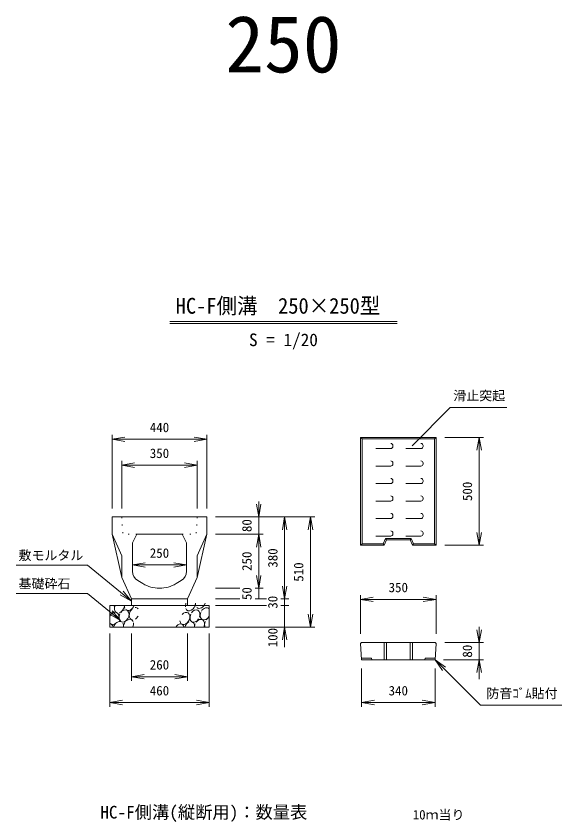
# Model space of a CAD drawing. Units: millimetres, scale not verified. Extents: x 1335 to 18532, y 1277 to 13928.
# Drawn here: x 1555 to 4085, y 7566 to 11300 of the extents above; entities that cross this region are included whole.
import ezdxf
from ezdxf.enums import TextEntityAlignment as Align

# ---------------------------------------------------------------- set-up
doc = ezdxf.new("R2010")
doc.units = ezdxf.units.MM
doc.header["$LTSCALE"] = 20
doc.linetypes.add('DOTTED', pattern=[1.75, 0.25, -1.5])
doc.layers.add('0_2', color=4, linetype='Continuous', lineweight=18)
doc.styles.add('ＭＳ ゴシック-5.0-0.0', font='')
doc.styles.get('ＭＳ ゴシック-5.0-0.0').set_extended_font_data('ＭＳ ゴシック-5.0-0.0')

msp = doc.modelspace()

# ---------------------------------------------------------------- linework, layer by layer
at = {"layer": '0_2'}
for p, q in [((2267.97, 9884.52), (3321.56, 9884.52)), ((2267.97, 9874.52), (3321.56, 9874.52)), ((3390.12, 9308.39), (3567.23, 9485.5)), ((3567.23, 9485.5), (3829.14, 9485.5)), ((1999.76, 9018.52), (1999.76, 9358.52)), ((1999.76, 9338.52), (2058.85, 9348.94)), ((1999.76, 9338.52), (2058.85, 9328.1)), ((1999.76, 9338.52), (2439.76, 9338.52)), ((2439.76, 9338.52), (2380.68, 9348.94)), ((2439.76, 9338.52), (2380.68, 9328.1)), ((2439.76, 9018.52), (2439.76, 9358.52)), ((3151.68, 9347.37), (3158.68, 9340.37)), ((3158.68, 8854.37), (3158.68, 9340.37)), ((3158.68, 9340.37), (3494.68, 9340.37)), ((3494.68, 9340.37), (3501.68, 9347.37)), ((3494.68, 9340.37), (3494.68, 8854.37)), ((3541.68, 9347.37), (3721.68, 9347.37)), ((3701.68, 9347.37), (3691.26, 9288.28)), ((3701.68, 9347.37), (3712.1, 9288.28)), ((3701.68, 8847.37), (3701.68, 9347.37)), ((3301.68, 9309.37), (3301.68, 9305.37)), ((3441.68, 9309.37), (3441.68, 9305.37)), ((3221.68, 9295.37), (3291.68, 9295.37)), ((3361.68, 9295.37), (3431.68, 9295.37)), ((2044.76, 9018.52), (2044.76, 9238.52)), ((2044.76, 9218.52), (2103.85, 9228.94)), ((2394.76, 9218.52), (2335.68, 9228.94)), ((2394.76, 9018.52), (2394.76, 9238.52)), ((3301.68, 9228.37), (3301.68, 9224.37)), ((3441.68, 9228.37), (3441.68, 9224.37)), ((2044.76, 9218.52), (2103.85, 9208.1)), ((2044.76, 9218.52), (2394.76, 9218.52)), ((2394.76, 9218.52), (2335.68, 9208.1)), ((3221.68, 9214.37), (3291.68, 9214.37)), ((3361.68, 9214.37), (3431.68, 9214.37)), ((3221.68, 9133.37), (3291.68, 9133.37)), ((3301.68, 9147.37), (3301.68, 9143.37)), ((3361.68, 9133.37), (3431.68, 9133.37)), ((3441.68, 9147.37), (3441.68, 9143.37)), ((2679.76, 8978.52), (2669.35, 9037.61)), ((2679.76, 8978.52), (2679.76, 9050.41)), ((2679.76, 8978.52), (2690.18, 9037.61)), ((3221.68, 9052.37), (3291.68, 9052.37)), ((3301.68, 9066.37), (3301.68, 9062.37)), ((3361.68, 9052.37), (3431.68, 9052.37)), ((3441.68, 9066.37), (3441.68, 9062.37)), ((2479.76, 8978.52), (2939.76, 8978.52)), ((2679.76, 8978.52), (2679.76, 8898.52)), ((2799.76, 8978.52), (2789.35, 8919.43)), ((2799.76, 8978.52), (2810.18, 8919.43)), ((2799.76, 8598.52), (2799.76, 8978.52)), ((2919.76, 8978.52), (2909.35, 8919.43)), ((2919.76, 8978.52), (2930.18, 8919.43)), ((2919.76, 8978.52), (2919.76, 8468.52)), ((3221.68, 8971.37), (3291.68, 8971.37)), ((3301.68, 8985.37), (3301.68, 8981.37)), ((3361.68, 8971.37), (3431.68, 8971.37)), ((3441.68, 8985.37), (3441.68, 8981.37)), ((2044.76, 8698.52), (1999.76, 8898.52)), ((2394.76, 8698.52), (2439.76, 8898.52)), ((2479.76, 8898.52), (2699.76, 8898.52)), ((2679.76, 8898.52), (2669.35, 8839.43)), ((2679.76, 8898.52), (2690.18, 8839.43)), ((2679.76, 8898.52), (2679.76, 8648.52)), ((3221.68, 8890.37), (3291.68, 8890.37)), ((3301.68, 8904.37), (3301.68, 8900.37)), ((3361.68, 8890.37), (3431.68, 8890.37)), ((3441.68, 8904.37), (3441.68, 8900.37)), ((3701.68, 8847.37), (3691.26, 8906.45)), ((3701.68, 8847.37), (3712.1, 8906.45)), ((3158.68, 8854.37), (3151.68, 8847.37)), ((3256.94, 8854.37), (3158.68, 8854.37)), ((3266.94, 8879.37), (3256.94, 8854.37)), ((3256.94, 8854.37), (3261.68, 8847.37)), ((3386.42, 8879.37), (3266.94, 8879.37)), ((3266.94, 8879.37), (3271.68, 8872.37)), ((3386.42, 8879.37), (3381.68, 8872.37)), ((3396.42, 8854.37), (3386.42, 8879.37)), ((3396.42, 8854.37), (3391.68, 8847.37)), ((3494.68, 8854.37), (3396.42, 8854.37)), ((3494.68, 8854.37), (3501.68, 8847.37)), ((3541.68, 8847.37), (3721.68, 8847.37)), ((1886.72, 8755.53), (1555.23, 8755.53)), ((2089.76, 8588.52), (1886.72, 8755.53)), ((2094.76, 8756.22), (2153.85, 8766.64)), ((2094.76, 8756.22), (2153.85, 8745.81)), ((2094.76, 8756.22), (2344.76, 8756.22)), ((2344.76, 8756.22), (2285.68, 8766.64)), ((2344.76, 8756.22), (2285.68, 8745.81)), ((2679.76, 8648.52), (2669.35, 8707.61)), ((2679.76, 8648.52), (2690.18, 8707.61)), ((2089.76, 8588.52), (2050.75, 8634.1)), ((2479.76, 8648.52), (2592.01, 8648.52)), ((2663.17, 8648.52), (2699.76, 8648.52)), ((2679.76, 8648.52), (2679.76, 8598.52)), ((2799.76, 8598.52), (2789.35, 8657.61)), ((2799.76, 8598.52), (2810.18, 8657.61)), ((1886.72, 8624.4), (1555.23, 8624.4)), ((2039.76, 8498.52), (1886.72, 8624.4)), ((2089.76, 8588.52), (2037.51, 8618.01)), ((2479.76, 8598.52), (2592.01, 8598.52)), ((2663.17, 8598.52), (2715.05, 8598.52)), ((2781.76, 8598.52), (2819.76, 8598.52)), ((2799.76, 8598.52), (2799.76, 8568.52)), ((3151.68, 8436.86), (3151.68, 8616.86)), ((3151.68, 8596.86), (3210.77, 8607.28)), ((3151.68, 8596.86), (3210.77, 8586.44)), ((3151.68, 8596.86), (3501.68, 8596.86)), ((3501.68, 8596.86), (3442.59, 8607.28)), ((3501.68, 8596.86), (3442.59, 8586.44)), ((3501.68, 8436.86), (3501.68, 8616.86)), ((2479.76, 8568.52), (2715.05, 8568.52)), ((2781.76, 8568.52), (2819.76, 8568.52)), ((2799.76, 8568.52), (2799.76, 8468.52)), ((2039.76, 8498.52), (1987.51, 8528.01)), ((2039.76, 8498.52), (2000.75, 8544.1)), ((2919.76, 8468.52), (2909.35, 8527.61)), ((2919.76, 8468.52), (2930.18, 8527.61)), ((2479.76, 8468.52), (2939.76, 8468.52)), ((2799.76, 8468.52), (2789.35, 8409.43)), ((2799.76, 8468.52), (2799.76, 8374.6)), ((2799.76, 8468.52), (2810.18, 8409.43)), ((3701.68, 8396.86), (3691.26, 8455.94)), ((3701.68, 8396.86), (3701.68, 8468.78)), ((3701.68, 8396.86), (3712.1, 8455.94)), ((1989.76, 8098.52), (1989.76, 8438.52)), ((2089.76, 8218.52), (2089.76, 8438.52)), ((2349.76, 8218.52), (2349.76, 8438.52)), ((2449.76, 8098.52), (2449.76, 8438.52)), ((3261.68, 8396.86), (3261.68, 8316.86)), ((3271.68, 8396.86), (3271.68, 8316.86)), ((3381.68, 8396.86), (3381.68, 8316.86)), ((3391.68, 8396.86), (3391.68, 8316.86)), ((3541.68, 8396.86), (3721.68, 8396.86)), ((3701.68, 8396.86), (3701.68, 8316.86)), ((3201.68, 8323.86), (3156.31, 8323.86)), ((3201.68, 8323.86), (3203.56, 8316.86)), ((3451.68, 8323.86), (3449.81, 8316.86)), ((3451.68, 8323.86), (3497.05, 8323.86)), ((3496.68, 8316.86), (3545.83, 8282.44)), ((3496.68, 8316.86), (3531.1, 8267.71)), ((3496.68, 8316.86), (3707.71, 8105.83)), ((3536.02, 8316.86), (3721.68, 8316.86)), ((3701.68, 8316.86), (3691.26, 8257.77)), ((3701.68, 8316.86), (3701.68, 8226.99)), ((3701.68, 8316.86), (3712.1, 8257.77)), ((3156.68, 8098.52), (3156.68, 8276.86)), ((3496.68, 8098.52), (3496.68, 8276.86)), ((2089.76, 8238.52), (2148.85, 8248.94)), ((2089.76, 8238.52), (2148.85, 8228.1)), ((2089.76, 8238.52), (2349.76, 8238.52)), ((2349.76, 8238.52), (2290.68, 8248.94)), ((2349.76, 8238.52), (2290.68, 8228.1)), ((1989.76, 8118.52), (2048.85, 8128.94)), ((1989.76, 8118.52), (2048.85, 8108.1)), ((1989.76, 8118.52), (2449.76, 8118.52)), ((2449.76, 8118.52), (2390.68, 8128.94)), ((2449.76, 8118.52), (2390.68, 8108.1)), ((3156.68, 8118.52), (3215.77, 8128.94)), ((3156.68, 8118.52), (3215.77, 8108.1)), ((3156.68, 8118.52), (3496.68, 8118.52)), ((3496.68, 8118.52), (3437.59, 8128.94)), ((3496.68, 8118.52), (3437.59, 8108.1)), ((4084.75, 8105.83), (3707.71, 8105.83))]:
    msp.add_line(p, q, dxfattribs=at)
at = {"layer": '0_2', "color": 2}
for p, q in [((3151.68, 9347.37), (3501.68, 9347.37)), ((3151.68, 9347.37), (3151.68, 8847.37)), ((3501.68, 9347.37), (3501.68, 8847.37)), ((1999.76, 8978.52), (1999.76, 8898.52)), ((1999.76, 8978.52), (2439.76, 8978.52)), ((2439.76, 8978.52), (2439.76, 8898.52)), ((1999.76, 8898.52), (2044.76, 8798.52)), ((2114.76, 8898.52), (2094.76, 8858.52)), ((2114.76, 8898.52), (2324.76, 8898.52)), ((2324.76, 8898.52), (2344.76, 8858.52)), ((2439.76, 8898.52), (2394.76, 8798.52)), ((2094.76, 8726.87), (2094.76, 8858.52)), ((2344.76, 8726.87), (2344.76, 8858.52)), ((3271.68, 8872.37), (3261.68, 8847.37)), ((3271.68, 8872.37), (3381.68, 8872.37)), ((3381.68, 8872.37), (3391.68, 8847.37)), ((3151.68, 8847.37), (3261.68, 8847.37)), ((3391.68, 8847.37), (3501.68, 8847.37)), ((2044.76, 8798.52), (2044.76, 8698.52)), ((2394.76, 8798.52), (2394.76, 8698.52)), ((2044.76, 8698.52), (2089.76, 8598.52)), ((2119.09, 8683.97), (2142.73, 8669.81)), ((2320.44, 8683.97), (2296.8, 8669.81)), ((2394.76, 8698.52), (2349.76, 8598.52)), ((2089.76, 8598.52), (2349.76, 8598.52)), ((2089.76, 8598.52), (2089.76, 8568.52)), ((2349.76, 8598.52), (2349.76, 8568.52)), ((1989.76, 8568.52), (1989.76, 8468.52)), ((1989.76, 8568.52), (2449.76, 8568.52)), ((2449.76, 8568.52), (2449.76, 8468.52)), ((1989.76, 8468.52), (2449.76, 8468.52)), ((3156.68, 8396.86), (3151.99, 8391.87)), ((3151.99, 8391.87), (3156.68, 8316.86)), ((3156.68, 8396.86), (3496.68, 8396.86)), ((3496.68, 8396.86), (3501.37, 8391.87)), ((3501.37, 8391.87), (3496.68, 8316.86)), ((3156.68, 8316.86), (3496.68, 8316.86))]:
    msp.add_line(p, q, dxfattribs=at)
at = {"layer": '0_2', "color": 2, "linetype": 'DOTTED'}
for p, q in [((2044.76, 8978.52), (2049.76, 8898.52)), ((2394.76, 8978.52), (2389.76, 8898.52)), ((2114.76, 8898.52), (2049.76, 8898.52)), ((2324.76, 8898.52), (2389.76, 8898.52))]:
    msp.add_line(p, q, dxfattribs=at)
at = {"layer": '0_2', "color": 9}
for p, q in [((3156.68, 8316.86), (3156.31, 8323.86)), ((3156.31, 8323.86), (3201.68, 8323.86)), ((3203.56, 8316.86), (3156.68, 8316.86)), ((3201.68, 8323.86), (3203.56, 8316.86)), ((3451.68, 8323.86), (3449.81, 8316.86)), ((3449.81, 8316.86), (3496.68, 8316.86)), ((3497.05, 8323.86), (3451.68, 8323.86)), ((3496.68, 8316.86), (3497.05, 8323.86))]:
    msp.add_line(p, q, dxfattribs=at)
at = {"layer": '0_2'}
for centre, start, end in [((3291.68, 9309.37), 0, 90), ((3291.68, 9305.37), 270, 0), ((3431.68, 9309.37), 0, 90), ((3431.68, 9305.37), 270, 0), ((3291.68, 9228.37), 0, 90), ((3291.68, 9224.37), 270, 0), ((3431.68, 9228.37), 0, 90), ((3431.68, 9224.37), 270, 0), ((3291.68, 9147.37), 0, 90), ((3431.68, 9147.37), 0, 90), ((3291.68, 9143.37), 270, 0), ((3431.68, 9143.37), 270, 0), ((3291.68, 9066.37), 0, 90), ((3431.68, 9066.37), 0, 90), ((3291.68, 9062.37), 270, 0), ((3431.68, 9062.37), 270, 0), ((3291.68, 8985.37), 0, 90), ((3291.68, 8981.37), 270, 0), ((3431.68, 8985.37), 0, 90), ((3431.68, 8981.37), 270, 0), ((3291.68, 8904.37), 0, 90), ((3291.68, 8900.37), 270, 0), ((3431.68, 8904.37), 0, 90), ((3431.68, 8900.37), 270, 0)]:
    msp.add_arc(centre, 10, start, end, dxfattribs=at)
at = {"layer": '0_2', "color": 2}
for centre, radius, start, end in [((2144.76, 8726.87), 50, 180, 239.09913), ((2294.76, 8726.87), 50, 300.90087, 0), ((2219.76, 8798.52), 150, 239.09913, 270), ((2219.76, 8798.52), 150, 270, 300.90087)]:
    msp.add_arc(centre, radius, start, end, dxfattribs=at)
at = {"layer": '0_2'}
for centre, start_param, end_param in [((2034.15, 8562.32), 1.6822672, 3.0041978), ((1987.71, 8551.58), 5.1474802, 5.7147216), ((2055.38, 8519.89), 1.5802698, 7.6313716), ((2034.15, 8562.32), 3.7709083, 5.2928579), ((2081.23, 8573.53), 2.0795248, 2.547628), ((2081.23, 8573.53), 2.9199025, 4.8956003), ((2102.6, 8530.06), 1.0316857, 3.395071), ((2102.6, 8530.06), 6.0011175, 6.7364116), ((2363, 8571.92), 1.6822672, 2.2705704), ((2363, 8571.92), 2.5502995, 5.2928579), ((2384.23, 8519.49), 4.8597842, 7.6713492), ((2410.08, 8583.13), 2.0795248, 2.5744435), ((2410.08, 8583.13), 2.9579169, 4.8956003), ((2431.45, 8529.66), 6.0011175, 7.7378401), ((2008.58, 8508.67), 4.8928581, 7.840068), ((1987.71, 8551.58), 3.8493841, 4.6902001), ((2102.6, 8530.06), 4.0306578, 4.6625812), ((2337.43, 8508.26), 2.320676, 7.4860293), ((2384.23, 8519.49), 1.6079237, 4.5711327), ((2431.45, 8529.66), 1.6954897, 4.6625812), ((2008.58, 8508.67), 2.8236307, 4.347989), ((1982.36, 8454.88), 5.5751573, 6.5743529), ((2029.43, 8466.09), 0.0324618, 1.8168834), ((2029.43, 8466.09), 5.1582417, 5.8599737), ((2076.38, 8476.28), 1.3150626, 2.1784748), ((2076.38, 8476.28), 5.7286705, 7.256989), ((2076.38, 8476.28), 4.7966503, 5.462491), ((2311.21, 8454.48), 5.5751573, 7.6831531), ((2358.28, 8465.69), 0.7069732, 1.8168834), ((2358.28, 8465.69), 5.1582417, 6.5669059), ((2405.23, 8475.88), 1.6215093, 2.1784748), ((2405.23, 8475.88), 4.7966503, 7.602652), ((2452.3, 8487.09), 1.6544758, 2.6284553), ((2452.3, 8487.09), 0.7283933, 1.3802926)]:
    msp.add_ellipse(centre, major_axis=(13.56, 26.74), ratio=0.710984, start_param=start_param, end_param=end_param, dxfattribs=at)

# ---------------------------------------------------------------- texts
at = {"layer": '0_2', "color": 7, "style": 'ＭＳ ゴシック-5.0-0.0'}
for s, height, p in [('250', 263.9, (2524.79, 10959.45)), ('S = 1/20', 58.65, (2634.8, 9752.58)), ('滑止突起', 43.99, (3581.39, 9505.62)), ('440', 43.99, (2174.77, 9358.54)), ('350', 43.99, (2174.77, 9238.54)), ('敷モルタル', 43.99, (1566.55, 8765.56)), ('250', 43.99, (2174.77, 8776.24)), ('基礎砕石', 43.99, (1566.55, 8634.44)), ('350', 43.99, (3281.65, 8616.86)), ('260', 43.99, (2174.77, 8258.54)), ('460', 43.99, (2174.76, 8138.52)), ('340', 43.99, (3281.66, 8138.53)), ('防音ｺﾞﾑ貼付', 43.99, (3734.75, 8125.83)), ('HC-F側溝(縦断用)：数量表', 58.65, (1945.43, 7563.65)), ('10ｍ当り', 43.99, (3393.4, 7563.6))]:
    msp.add_text(s, height=height, dxfattribs=at).set_placement(p, align=Align.BOTTOM_LEFT)
at = {"layer": '0_2', "color": 7, "style": 'ＭＳ ゴシック-5.0-0.0', "width": 0.95}
msp.add_text('HC-F側溝\u3000250×250型 ', height=73.31, dxfattribs=at).set_placement((2294.79, 9898.58), align=Align.BOTTOM_LEFT)
at = {"layer": '0_2', "color": 7, "style": 'ＭＳ ゴシック-5.0-0.0'}
for s, p in [('500', (3681.65, 9052.37)), ('80', (2659.77, 8908.54)), ('250', (2659.77, 8728.54)), ('380', (2779.77, 8743.54)), ('510', (2899.76, 8678.52)), ('50', (2659.77, 8593.54)), ('30', (2779.76, 8553.52)), ('100', (2779.77, 8374.62)), ('80', (3681.65, 8326.86))]:
    msp.add_text(s, height=43.99, rotation=90, dxfattribs=at).set_placement(p, align=Align.BOTTOM_LEFT)

doc.saveas('drawing.dxf')
